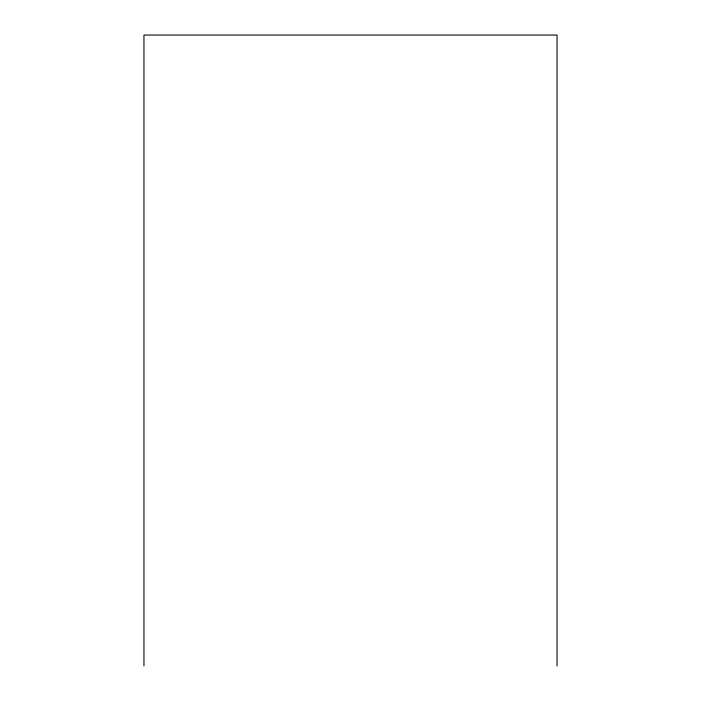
<?xml version="1.0" encoding="UTF-8"?>
<svg xmlns="http://www.w3.org/2000/svg" width="701" height="701" viewBox="0 0 701 701"><rect width="100%" height="100%" fill="white"/><g stroke="black" fill="none" stroke-linecap="round" stroke-linejoin="round"><path stroke-width="1.05" d="M557.05 665.95L557.05 35.05L143.95 35.05L143.95 665.95"/></g></svg>
